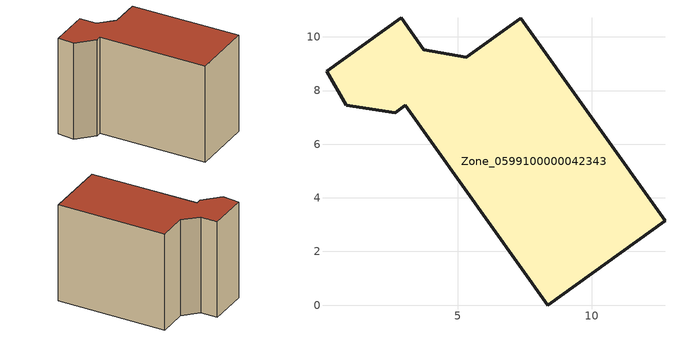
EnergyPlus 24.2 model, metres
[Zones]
Zone_0599100000042343
 floor ground (C_G): 0.11,8.72 2.89,10.71 3.73,9.53 5.32,9.24 7.35,10.69 12.73,3.14 8.35,0 3.05,7.45 2.67,7.17 0.85,7.46 z0
 wall outside (C_F): 8.35,0 12.73,3.14 7.35,10.69 5.32,9.24 3.73,9.53 2.89,10.71 0.11,8.72 0.85,7.46 2.67,7.17 3.05,7.45 8.35,0 z0:8.43
 roof outside (C_R): 0.11,8.72 0.85,7.46 2.67,7.17 3.05,7.45 8.35,0 12.73,3.14 7.35,10.69 5.32,9.24 3.73,9.53 2.89,10.71 z8.43
[BUILDING]
Pand.0599100000042343: North Axis=0; Terrain=City; Loads Convergence Tolerance Value=0.04; Temperature Convergence Tolerance Value=0.4; Solar Distribution=FullExterior; Maximum Number of Warmup Days=25; Minimum Number of Warmup Days=1
[Site:Location]
Rotterdam.The.Hague.AP_ZH_NLD Design_Conditions: Latitude=51.96; Longitude=4.45; Time Zone=1; Elevation=-4.5
[SITE:GROUNDTEMPERATURE:BUILDINGSURFACE]
18, 18, 18, 18, 18, 18, 18, 18, 18, 18, 18, 18
[MATERIAL] Thermal Absorptance=0.9; Solar Absorptance=0.7; Visible Absorptance=0.7
Name | Roughness | Thickness | Conductivity | Density | Specific Heat
G.TI.1975-1991 | MediumSmooth | 0.15 | 0.288461 | 540 | 1210
F.TI.1975-1991 | Rough | 0.3 | 0.230769 | 1920 | 840
R.TI.1975-1991 | MediumRough | 0.2 | 0.153846 | 1500 | 1000
[CONSTRUCTION]
C_G: G.TI.1975-1991
C_F: F.TI.1975-1991
C_R: R.TI.1975-1991
[ZONE]
Zone_0599100000042343: Type=1; Multiplier=1; Ceiling Height=Autocalculate; Volume=Autocalculate; Floor Area=autocalculate; Part of Total Floor Area=Yes
[ZONEINFILTRATION:DESIGNFLOWRATE]
Infil_Zone_0599100000042343: Zone or ZoneList or Space or SpaceList=Zone_0599100000042343; Schedule=AlwaysOn; Design Flow Rate Calculation Method=Flow/Area; Flow Rate per Floor Area=0.003; Constant Term Coefficient=1; Temperature Term Coefficient=0; Velocity Term Coefficient=0; Velocity Squared Term Coefficient=0
[HVACTEMPLATE:ZONE:IDEALLOADSAIRSYSTEM]
Zone_0599100000042343: Maximum Heating Supply Air Temperature=50; Minimum Cooling Supply Air Temperature=13; Maximum Heating Supply Air Humidity Ratio=0.0156; Minimum Cooling Supply Air Humidity Ratio=0.0077; Heating Limit=NoLimit; Cooling Limit=NoLimit; Dehumidification Control Type=ConstantSensibleHeatRatio; Cooling Sensible Heat Ratio=0.7; Dehumidification Setpoint=60; Humidification Control Type=None; Humidification Setpoint=30; Outdoor Air Method=None; Outdoor Air Flow Rate per Person=0.00944; Outdoor Air Flow Rate per Zone Floor Area=0; Outdoor Air Flow Rate per Zone=0; Demand Controlled Ventilation Type=None; Outdoor Air Economizer Type=NoEconomizer; Heat Recovery Type=None; Sensible Heat Recovery Effectiveness=0.7; Latent Heat Recovery Effectiveness=0.65
[ZONECONTROL:THERMOSTAT]
ThermostatControl_Zone_0599100000042343: Zone or ZoneList=Zone_0599100000042343; Control Type Schedule=DualSetpointControlType; Control 1=Thermostat_Zone_0599100000042343; Temperature Difference Between Cutout And Setpoint=0
[THERMOSTATSETPOINT:DUALSETPOINT]
Thermostat_Zone_0599100000042343: Heating Setpoint Temperature Schedule=HeatingSetpoint_Zone_0599100000042343; Cooling Setpoint Temperature Schedule=CoolingSetpoint_Zone_0599100000042343
[SCHEDULE:COMPACT]
HeatingSetpoint_Zone_0599100000042343: Through: 12/31, For: AllDays, Until: 24:00, 21
CoolingSetpoint_Zone_0599100000042343: Through: 12/31, For: AllDays, Until: 24:00, 24
DualSetpointControlType: Through: 12/31, For: AllDays, Until: 24:00, 4
AlwaysOn: Through: 12/31, For: AllDays, Until: 24:00, 1
